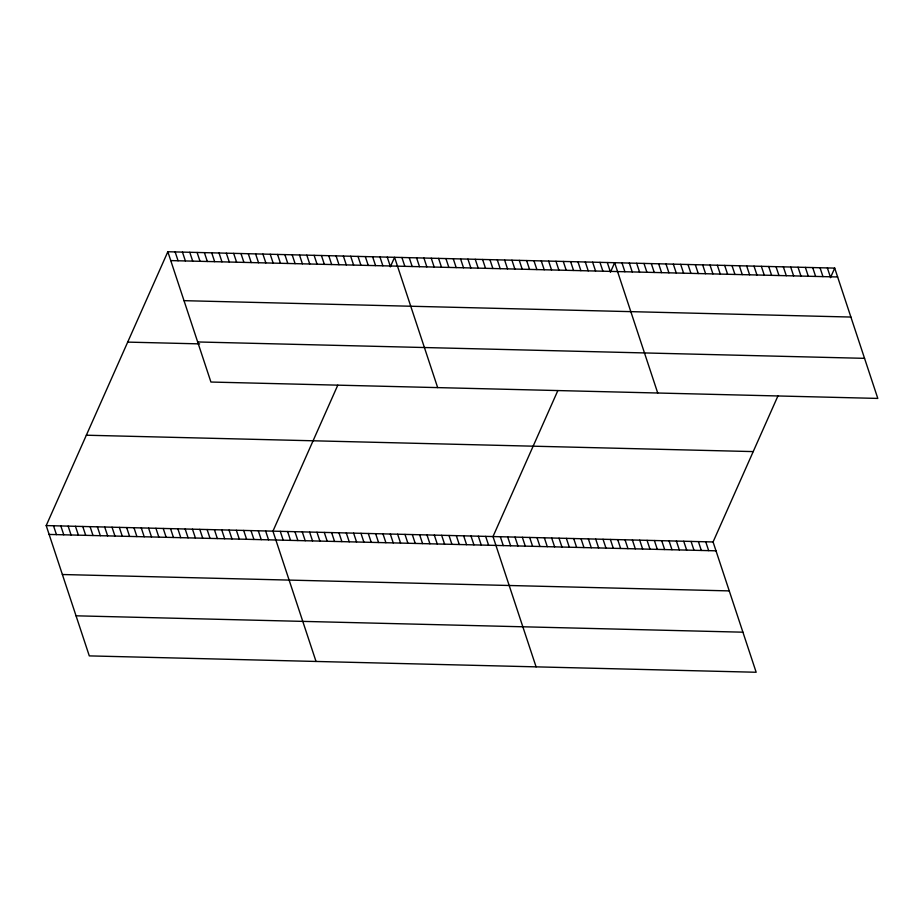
<?xml version="1.0" encoding="UTF-8"?>
<svg xmlns="http://www.w3.org/2000/svg" width="924" height="924" viewBox="0 0 924 924"><rect width="100%" height="100%" fill="white"/><g stroke="black" fill="none" stroke-linecap="round" stroke-linejoin="round"><path stroke-width="1.39" d="M777.916 395.992L713.074 541.961L756.167 672.256L89.293 655.89L46.2 525.583L167.833 251.744L834.707 268.11L877.8 398.417L210.926 382.039L167.833 251.744M337.78 385.181L272.938 531.15L316.031 661.457M390.321 266.874L394.571 257.311L437.664 387.606M557.842 390.586L493 536.555L536.093 666.862M610.394 272.28L614.645 262.716L657.726 393.012M830.457 277.685L834.707 268.11M170.767 260.591L837.641 276.969M184.015 300.67L850.889 317.048M197.678 341.961L864.541 358.339M127.697 342.111L199.619 343.878M86.336 435.216L753.21 451.593M46.2 525.583L713.074 541.961M49.122 534.442L715.996 550.819M62.382 574.52L729.255 590.898M76.034 615.811L742.908 632.189M827.373 267.937L830.295 276.784M820.038 267.752L822.961 276.611M812.704 267.579L815.626 276.426M805.37 267.394L808.292 276.253M798.024 267.209L800.958 276.068M790.69 267.036L793.624 275.883M783.356 266.851L786.289 275.71M776.021 266.678L778.955 275.525M768.687 266.493L771.621 275.352M761.353 266.308L764.275 275.167M754.019 266.135L756.941 274.982M746.684 265.95L749.607 274.809M739.35 265.777L742.272 274.624M732.004 265.592L734.938 274.451M724.67 265.407L727.604 274.266M717.336 265.234L720.27 274.082M710.002 265.049L712.935 273.908M702.667 264.876L705.59 273.723M695.333 264.691L698.255 273.55M687.999 264.507L690.921 273.365M680.665 264.333L683.587 273.181M673.319 264.149L676.253 273.007M665.985 263.975L668.918 272.823M658.65 263.79L661.584 272.649M651.316 263.606L654.25 272.464M643.982 263.432L646.916 272.28M636.648 263.248L639.57 272.106M629.313 263.074L632.235 271.922M621.979 262.89L624.901 271.748M705.74 541.787L708.662 550.635M607.299 262.531L610.233 271.379M698.405 541.603L701.328 550.45M599.965 262.347L602.898 271.206M691.071 541.418L693.993 550.277M592.63 262.173L595.564 271.021M683.725 541.245L686.659 550.092M585.296 261.989L588.23 270.848M676.391 541.06L679.325 549.919M577.962 261.815L580.884 270.663M669.057 540.887L671.991 549.734M570.628 261.631L573.55 270.478M661.723 540.702L664.656 549.549M563.293 261.446L566.216 270.305M654.388 540.517L657.311 549.376M555.959 261.273L558.881 270.12M647.054 540.344L649.976 549.191M548.625 261.088L551.547 269.947M639.72 540.159L642.642 549.018M541.279 260.915L544.213 269.762M632.386 539.986L635.308 548.833M533.945 260.73L536.879 269.577M625.04 539.801L627.974 548.648M526.611 260.545L529.544 269.404M617.706 539.616L620.639 548.475M519.276 260.372L522.21 269.219M610.371 539.443L613.305 548.29M511.942 260.187L514.864 269.046M603.037 539.258L605.971 548.117M504.608 260.014L507.53 268.861M595.703 539.085L598.636 547.932M497.274 259.829L500.196 268.676M588.369 538.9L591.291 547.747M489.939 259.644L492.862 268.503M581.034 538.715L583.956 547.574M482.594 259.471L485.527 268.318M573.7 538.542L576.622 547.389M475.259 259.286L478.193 268.145M566.366 538.357L569.288 547.216M467.925 259.113L470.859 267.96M559.02 538.184L561.954 547.031M460.591 258.928L463.525 267.787M551.686 537.999L554.619 546.858M453.257 258.743L456.179 267.602M544.351 537.814L547.285 546.673M445.922 258.57L448.845 267.417M537.017 537.641L539.951 546.488M438.588 258.385L441.51 267.244M529.683 537.456L532.605 546.315M431.254 258.212L434.176 267.059M522.349 537.283L525.271 546.13M423.92 258.027L426.842 266.886M515.014 537.098L517.937 545.957M416.574 257.842L419.508 266.701M507.68 536.913L510.602 545.772M409.24 257.669L412.173 266.516M500.334 536.74L503.268 545.587M401.905 257.484L404.839 266.343M485.666 536.382L488.6 545.229M387.26 257.126L390.182 265.985M478.332 536.197L481.265 545.056M379.949 256.953L382.871 265.8M470.997 536.012L473.931 544.871M372.626 256.768L375.56 265.615M463.663 535.839L466.585 544.686M365.315 256.583L368.249 265.442M456.329 535.654L459.251 544.513M358.004 256.41L360.926 265.257M448.995 535.481L451.917 544.328M350.693 256.225L353.615 265.084M441.66 535.296L444.583 544.155M343.37 256.052L346.304 264.899M434.315 535.111L437.248 543.97M336.059 255.867L338.993 264.726M426.98 534.938L429.914 543.786M328.748 255.694L331.67 264.541M419.646 534.753L422.58 543.612M321.437 255.509L324.359 264.368M412.312 534.58L415.246 543.428M314.114 255.336L317.048 264.183M404.978 534.395L407.9 543.254M306.803 255.151L309.736 264.01M397.643 534.211L400.566 543.069M299.492 254.966L302.414 263.825M390.309 534.037L393.231 542.885M292.169 254.793L295.103 263.64M382.975 533.853L385.897 542.711M284.858 254.608L287.791 263.467M375.641 533.679L378.563 542.527M277.547 254.435L280.469 263.282M368.295 533.495L371.229 542.353M270.235 254.25L273.158 263.109M360.961 533.31L363.894 542.169M262.913 254.077L265.846 262.924M353.626 533.136L356.56 541.984M255.602 253.892L258.535 262.751M346.292 532.952L349.226 541.811M248.29 253.719L251.213 262.566M338.958 532.778L341.88 541.626M240.979 253.534L243.901 262.393M331.624 532.594L334.546 541.452M233.657 253.361L236.59 262.208M324.289 532.42L327.212 541.268M226.345 253.176L229.279 262.023M316.955 532.236L319.877 541.083M219.034 252.991L221.956 261.85M309.609 532.051L312.543 540.91M211.723 252.818L214.645 261.665M302.275 531.878L305.209 540.725M204.4 252.633L207.334 261.492M294.941 531.693L297.874 540.552M197.089 252.46L200.023 261.307M287.607 531.519L290.54 540.367M189.778 252.275L192.7 261.134M280.272 531.335L283.194 540.182M182.467 252.102L185.389 260.949M175.144 251.917L178.078 260.776M265.627 530.977L268.549 539.824M258.304 530.792L261.238 539.651M250.993 530.619L253.927 539.466M243.682 530.434L246.604 539.293M236.371 530.261L239.293 539.108M229.048 530.076L231.982 538.935M221.737 529.891L224.671 538.75M214.426 529.718L217.348 538.565M207.115 529.533L210.037 538.392M199.792 529.36L202.726 538.207M192.481 529.175L195.414 538.034M185.17 529.002L188.092 537.849M177.858 528.817L180.781 537.676M170.536 528.644L173.469 537.491M163.225 528.459L166.158 537.318M155.913 528.285L158.836 537.133M148.602 528.101L151.524 536.948M141.28 527.916L144.213 536.775M133.968 527.743L136.902 536.59M126.657 527.558L129.579 536.417M119.346 527.385L122.268 536.232M112.023 527.2L114.957 536.059M104.712 527.027L107.646 535.874M97.401 526.842L100.323 535.701M90.09 526.668L93.012 535.516M82.767 526.484L85.701 535.342M75.456 526.299L78.39 535.158M68.145 526.126L71.067 534.973M60.834 525.941L63.756 534.8M53.511 525.768L56.445 534.615"/></g></svg>
